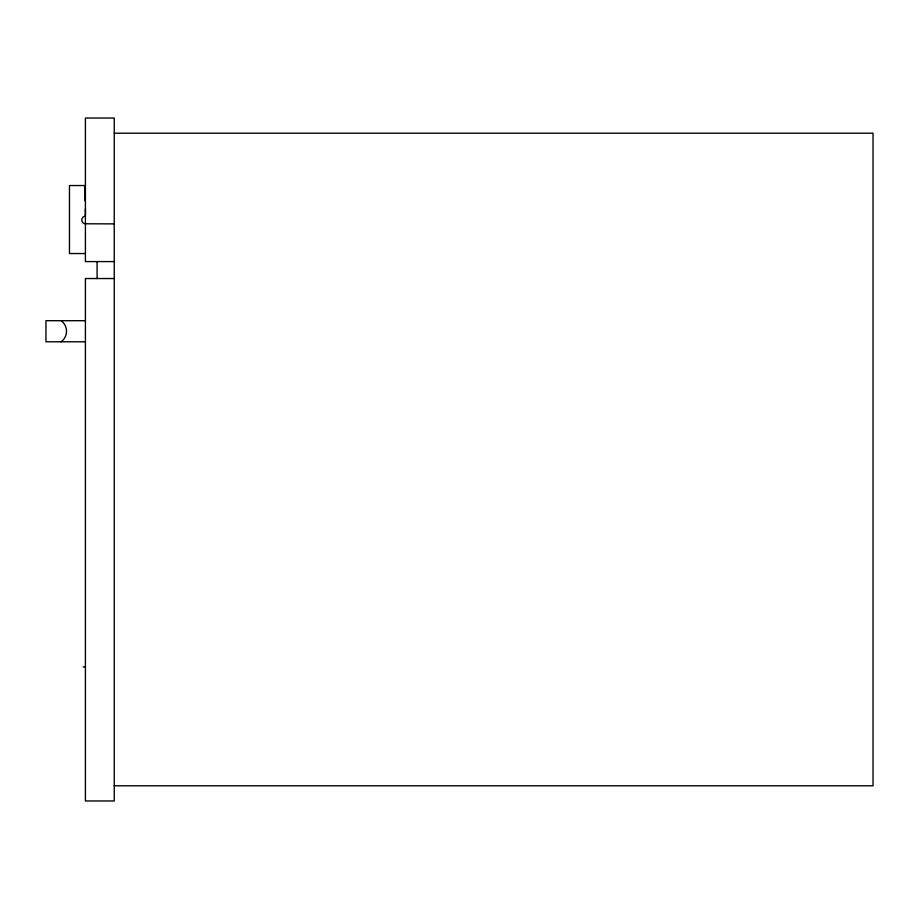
<?xml version="1.0" encoding="UTF-8"?>
<svg xmlns="http://www.w3.org/2000/svg" width="919" height="919" viewBox="0 0 919 919"><rect width="100%" height="100%" fill="white"/><g stroke="black" fill="none" stroke-linecap="round" stroke-linejoin="round"><path stroke-width="1.38" d="M85.41 215.149L85.41 208.624M60.976 341.788L61.757 341.294A12.992 12.992 0 0 0 61.125 320.697M85.41 216.068L84.686 216.16A3.94 3.94 0 0 0 84.686 223.788L114.243 223.88M114.243 133.209L873.05 133.209L873.05 785.791L114.243 785.791M85.41 253.541L69.476 253.541L69.476 185.546L84.973 185.546L85.03 200.87M114.243 261.582L85.41 261.582L85.41 118.034L114.243 118.034L114.243 800.966L85.41 800.966L85.41 278.537L114.243 278.537M85.41 320.697L45.95 320.697L45.95 341.788L85.41 341.788M83.147 666.884L85.41 666.884M97.092 261.582L97.092 278.537"/></g></svg>
